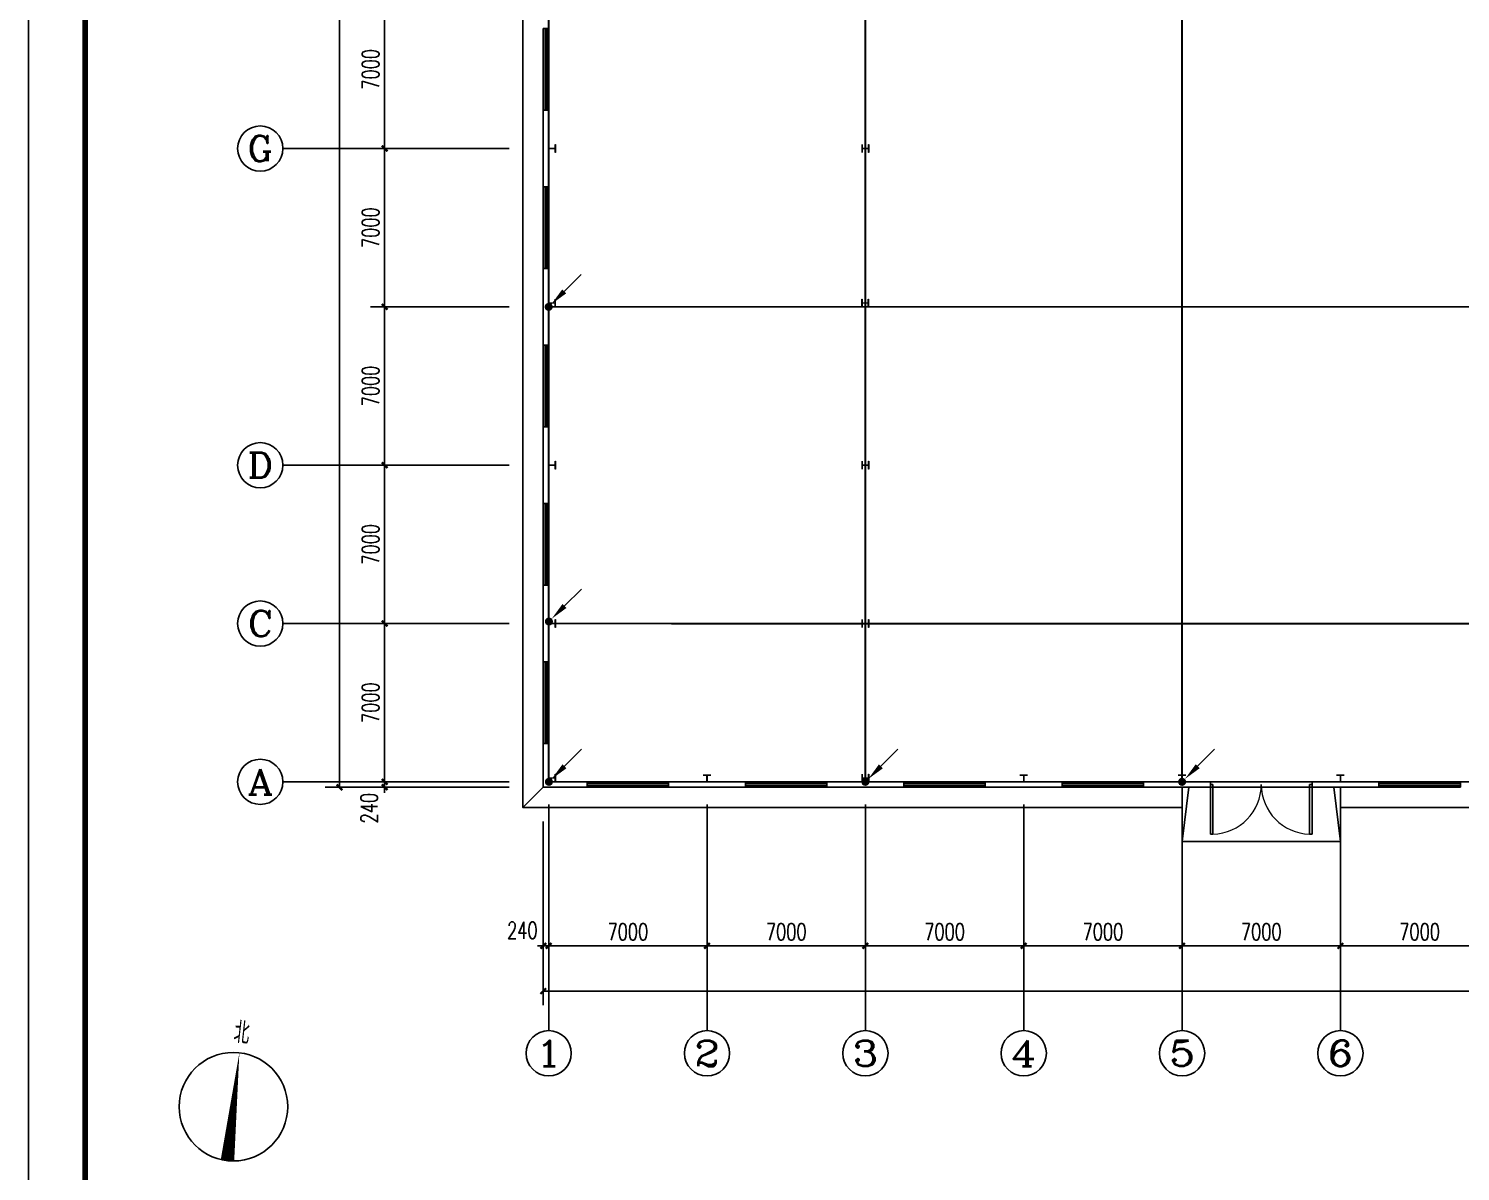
# Model space of a CAD drawing. Extents: x -496980 to 486425, y -292187 to -29437.
# Drawn here: x 177129 to 240417, y -266666 to -216144 of the extents above; entities that cross this region are included whole.
import ezdxf
from ezdxf.enums import TextEntityAlignment as Align

# ---------------------------------------------------------------- set-up
doc = ezdxf.new("R2010")
doc.units = 0
doc.header["$LTSCALE"] = 1000
doc.header["$MEASUREMENT"] = 0
for name, color, linetype in [('AXIS', 3, 'Continuous'), ('AXIS_TEXT', 7, 'Continuous'), ('DIM_SYMB', 3, 'Continuous'), ('LWIRE', 4, 'Continuous'), ('PUB_TEXT', 7, 'Continuous'), ('PUB_TITLE', 4, 'Continuous'), ('STAIR', 2, 'Continuous'), ('WALL', 9, 'Continuous'), ('WINDOW', 4, 'Continuous'), ('WIRE-接地', 4, 'Continuous')]:
    doc.layers.add(name, color=color, linetype=linetype)
doc.layers.add('STXT_XG_THIN', color=2, linetype='Continuous', lineweight=0)
doc.styles.add('_TCH_AXIS', font='COMPLEX', dxfattribs={"bigfont": 'GBCBIG'})
doc.styles.add('_TCH_DIM', font='SIMPLEX', dxfattribs={"bigfont": 'GBCBIG'})
doc.styles.add('_TCH_DIM_T3', font='SIMPLEX', dxfattribs={"width": 0.705882, "bigfont": 'GBCBIG'})
doc.styles.add('COMPLEX', font='COMPLEX')
doc.styles.get("Standard").update_dxf_attribs({"font": 'gbenor.shx', "bigfont": 'gbcbig.shx'})
doc.styles.add('TG_LINETYPE', font='SIMPLEX', dxfattribs={"width": 0.8, "height": 3, "bigfont": 'HZTXT'})
doc.linetypes.add('TG_E', pattern='A,2,-0.4,["E",TG_LINETYPE,S=0.1,R=0,X=-0.28,Y=-0.15],0', length=2.4)
doc.dimstyles.new('_TCH_ARCH&&250', dxfattribs={"dimtxt": 743.75, "dimasz": 250, "dimexe": 625, "dimexo": 750, "dimgap": 250, "dimtad": 1, "dimdec": 0, "dimzin": 0, "dimdsep": 46, "dimtxsty": '_TCH_DIM_T3', "dimblk": 'ARCHTICK', "dimcen": 0.09, "dimclrt": 7, "dimazin": 2, "dimtfac": 1, "dimtdec": 0, "dimtix": 1, "dimtmove": 2, "dimatfit": 3, "dimfxl": 0, "dimtolj": 1, "dimtzin": 0, "dimarcsym": 0})

# ---------------------------------------------------------------- blocks, each defined once
blk = doc.blocks.new('$TelecSys$00000078')
for p, q in [((1.15, 1.15), (0.55, 0.55)), ((0.104, 0.104), (0.104, 0.104)), ((-0.104, -0.104), (-0.104, -0.104))]:
    blk.add_line(p, q)
at = {"const_width": 0.142}
blk.add_lwpolyline([(-0.071, 0, 1), (0.071, 0, 1)], format="xyb", close=True, dxfattribs=at)
blk.add_solid([(0.62, 0.48), (0.48, 0.62), (0.1, 0.1)])
at = {"width": 0.8, "flags": 9}
blk.add_attdef('A', (0, 0), '', height=0.00002, dxfattribs=at)
blk = doc.blocks.new('_ArchTick')
at = {"color": 0, "linetype": 'ByBlock', "const_width": 0.4}
blk.add_lwpolyline([(-0.5, -0.5), (0.5, 0.5)], dxfattribs=at)
blk = doc.blocks.new('*D68')
at = {"layer": 'AXIS', "color": 0, "lineweight": -2}
for p, q in [((199877, -251194), (199877, -257319)), ((200117, -251194), (200117, -257319)), ((199877, -256694), (199627, -256694)), ((199877, -256694), (200117, -256694)), ((200117, -256694), (200367, -256694))]:
    blk.add_line(p, q, dxfattribs=at)
at = {"layer": 'Defpoints', "color": 0}
for p in [(199877, -250444), (200117, -250444), (200117, -256694)]:
    blk.add_point(p, dxfattribs=at)
at = {"layer": 'AXIS', "color": 0, "lineweight": -2, "xscale": 250, "yscale": 250, "zscale": 250}
blk.add_blockref('_ArchTick', (199877, -256694), dxfattribs=at)
at = {"layer": 'AXIS', "color": 0, "lineweight": -2, "xscale": 250, "yscale": 250, "zscale": 250, "rotation": 180}
blk.add_blockref('_ArchTick', (200117, -256694), dxfattribs=at)
at = {"layer": 'AXIS', "color": 7, "insert": (198952, -256007), "char_height": 743.8, "attachment_point": 5, "style": '_TCH_DIM_T3'}
blk.add_mtext('\\A1;240', dxfattribs=at)
blk = doc.blocks.new('*D69')
at = {"layer": 'AXIS', "color": 0, "lineweight": -2}
for p, q in [((200117, -251194), (200117, -257319)), ((207117, -251194), (207117, -257319)), ((200117, -256694), (207117, -256694))]:
    blk.add_line(p, q, dxfattribs=at)
at = {"layer": 'Defpoints', "color": 0}
for p in [(200117, -250444), (207117, -250444), (207117, -256694)]:
    blk.add_point(p, dxfattribs=at)
at = {"layer": 'AXIS', "color": 0, "lineweight": -2, "xscale": 250, "yscale": 250, "zscale": 250, "rotation": 180}
blk.add_blockref('_ArchTick', (200117, -256694), dxfattribs=at)
at = {"layer": 'AXIS', "color": 0, "lineweight": -2, "xscale": 250, "yscale": 250, "zscale": 250}
blk.add_blockref('_ArchTick', (207117, -256694), dxfattribs=at)
at = {"layer": 'AXIS', "color": 7, "insert": (203617, -256072), "char_height": 743.8, "attachment_point": 5, "style": '_TCH_DIM_T3'}
blk.add_mtext('\\A1;7000', dxfattribs=at)
blk = doc.blocks.new('*D70')
at = {"layer": 'AXIS', "color": 0, "lineweight": -2}
for p, q in [((207117, -251194), (207117, -257319)), ((214117, -251194), (214117, -257319)), ((207117, -256694), (214117, -256694))]:
    blk.add_line(p, q, dxfattribs=at)
at = {"layer": 'Defpoints', "color": 0}
for p in [(207117, -250444), (214117, -250444), (214117, -256694)]:
    blk.add_point(p, dxfattribs=at)
at = {"layer": 'AXIS', "color": 0, "lineweight": -2, "xscale": 250, "yscale": 250, "zscale": 250, "rotation": 180}
blk.add_blockref('_ArchTick', (207117, -256694), dxfattribs=at)
at = {"layer": 'AXIS', "color": 0, "lineweight": -2, "xscale": 250, "yscale": 250, "zscale": 250}
blk.add_blockref('_ArchTick', (214117, -256694), dxfattribs=at)
at = {"layer": 'AXIS', "color": 7, "insert": (210617, -256072), "char_height": 743.8, "attachment_point": 5, "style": '_TCH_DIM_T3'}
blk.add_mtext('\\A1;7000', dxfattribs=at)
blk = doc.blocks.new('*D71')
at = {"layer": 'AXIS', "color": 0, "lineweight": -2}
for p, q in [((214117, -251194), (214117, -257319)), ((221117, -251194), (221117, -257319)), ((214117, -256694), (221117, -256694))]:
    blk.add_line(p, q, dxfattribs=at)
at = {"layer": 'Defpoints', "color": 0}
for p in [(214117, -250444), (221117, -250444), (221117, -256694)]:
    blk.add_point(p, dxfattribs=at)
at = {"layer": 'AXIS', "color": 0, "lineweight": -2, "xscale": 250, "yscale": 250, "zscale": 250, "rotation": 180}
blk.add_blockref('_ArchTick', (214117, -256694), dxfattribs=at)
at = {"layer": 'AXIS', "color": 0, "lineweight": -2, "xscale": 250, "yscale": 250, "zscale": 250}
blk.add_blockref('_ArchTick', (221117, -256694), dxfattribs=at)
at = {"layer": 'AXIS', "color": 7, "insert": (217617, -256072), "char_height": 743.8, "attachment_point": 5, "style": '_TCH_DIM_T3'}
blk.add_mtext('\\A1;7000', dxfattribs=at)
blk = doc.blocks.new('*D72')
at = {"layer": 'AXIS', "color": 0, "lineweight": -2}
for p, q in [((221117, -251194), (221117, -257319)), ((228117, -251194), (228117, -257319)), ((221117, -256694), (228117, -256694))]:
    blk.add_line(p, q, dxfattribs=at)
at = {"layer": 'Defpoints', "color": 0}
for p in [(221117, -250444), (228117, -250444), (228117, -256694)]:
    blk.add_point(p, dxfattribs=at)
at = {"layer": 'AXIS', "color": 0, "lineweight": -2, "xscale": 250, "yscale": 250, "zscale": 250, "rotation": 180}
blk.add_blockref('_ArchTick', (221117, -256694), dxfattribs=at)
at = {"layer": 'AXIS', "color": 0, "lineweight": -2, "xscale": 250, "yscale": 250, "zscale": 250}
blk.add_blockref('_ArchTick', (228117, -256694), dxfattribs=at)
at = {"layer": 'AXIS', "color": 7, "insert": (224617, -256072), "char_height": 743.8, "attachment_point": 5, "style": '_TCH_DIM_T3'}
blk.add_mtext('\\A1;7000', dxfattribs=at)
blk = doc.blocks.new('*D73')
at = {"layer": 'AXIS', "color": 0, "lineweight": -2}
for p, q in [((228117, -251194), (228117, -257319)), ((235117, -251194), (235117, -257319)), ((228117, -256694), (235117, -256694))]:
    blk.add_line(p, q, dxfattribs=at)
at = {"layer": 'Defpoints', "color": 0}
for p in [(228117, -250444), (235117, -250444), (235117, -256694)]:
    blk.add_point(p, dxfattribs=at)
at = {"layer": 'AXIS', "color": 0, "lineweight": -2, "xscale": 250, "yscale": 250, "zscale": 250, "rotation": 180}
blk.add_blockref('_ArchTick', (228117, -256694), dxfattribs=at)
at = {"layer": 'AXIS', "color": 0, "lineweight": -2, "xscale": 250, "yscale": 250, "zscale": 250}
blk.add_blockref('_ArchTick', (235117, -256694), dxfattribs=at)
at = {"layer": 'AXIS', "color": 7, "insert": (231617, -256072), "char_height": 743.8, "attachment_point": 5, "style": '_TCH_DIM_T3'}
blk.add_mtext('\\A1;7000', dxfattribs=at)
blk = doc.blocks.new('*D74')
at = {"layer": 'AXIS', "color": 0, "lineweight": -2}
for p, q in [((235117, -251194), (235117, -257319)), ((242117, -251194), (242117, -257319)), ((235117, -256694), (242117, -256694))]:
    blk.add_line(p, q, dxfattribs=at)
at = {"layer": 'Defpoints', "color": 0}
for p in [(235117, -250444), (242117, -250444), (242117, -256694)]:
    blk.add_point(p, dxfattribs=at)
at = {"layer": 'AXIS', "color": 0, "lineweight": -2, "xscale": 250, "yscale": 250, "zscale": 250, "rotation": 180}
blk.add_blockref('_ArchTick', (235117, -256694), dxfattribs=at)
at = {"layer": 'AXIS', "color": 0, "lineweight": -2, "xscale": 250, "yscale": 250, "zscale": 250}
blk.add_blockref('_ArchTick', (242117, -256694), dxfattribs=at)
at = {"layer": 'AXIS', "color": 7, "insert": (238617, -256072), "char_height": 743.8, "attachment_point": 5, "style": '_TCH_DIM_T3'}
blk.add_mtext('\\A1;7000', dxfattribs=at)
blk = doc.blocks.new('*D86')
at = {"layer": 'AXIS', "color": 0, "lineweight": -2}
for p, q in [((199877, -251194), (199877, -259319)), ((305857, -251194), (305857, -259319)), ((199877, -258694), (305857, -258694))]:
    blk.add_line(p, q, dxfattribs=at)
at = {"layer": 'Defpoints', "color": 0}
for p in [(199877, -250444), (305857, -250444), (305857, -258694)]:
    blk.add_point(p, dxfattribs=at)
at = {"layer": 'AXIS', "color": 0, "lineweight": -2, "xscale": 250, "yscale": 250, "zscale": 250, "rotation": 180}
blk.add_blockref('_ArchTick', (199877, -258694), dxfattribs=at)
at = {"layer": 'AXIS', "color": 0, "lineweight": -2, "xscale": 250, "yscale": 250, "zscale": 250}
blk.add_blockref('_ArchTick', (305857, -258694), dxfattribs=at)
at = {"layer": 'AXIS', "color": 7, "insert": (252867, -258072), "char_height": 743.8, "attachment_point": 5, "style": '_TCH_DIM_T3'}
blk.add_mtext('\\A1;105980', dxfattribs=at)
blk = doc.blocks.new('*D117')
at = {"layer": 'AXIS', "color": 0, "lineweight": -2}
for p, q in [((192867, -249444), (192867, -249194)), ((198367, -249444), (192242, -249444)), ((198367, -249684), (192242, -249684)), ((192867, -249684), (192867, -249444)), ((192867, -249684), (192867, -249934))]:
    blk.add_line(p, q, dxfattribs=at)
at = {"layer": 'Defpoints', "color": 0}
for p in [(192867, -249444), (199117, -249444), (199117, -249684)]:
    blk.add_point(p, dxfattribs=at)
at = {"layer": 'AXIS', "color": 0, "lineweight": -2, "xscale": 250, "yscale": 250, "zscale": 250}
for p, rotation in [((192867, -249444), 270), ((192867, -249684), 90)]:
    blk.add_blockref('_ArchTick', p, dxfattribs=dict(at, rotation=rotation))
at = {"layer": 'AXIS', "color": 7, "insert": (192180, -250609), "char_height": 743.8, "attachment_point": 5, "rotation": 90, "style": '_TCH_DIM_T3'}
blk.add_mtext('\\A1;240', dxfattribs=at)
blk = doc.blocks.new('*D118')
at = {"layer": 'AXIS', "color": 0, "lineweight": -2}
for p, q in [((198367, -242444), (192242, -242444)), ((192867, -249444), (192867, -242444)), ((198367, -249444), (192242, -249444))]:
    blk.add_line(p, q, dxfattribs=at)
at = {"layer": 'Defpoints', "color": 0}
for p in [(192867, -242444), (199117, -242444), (199117, -249444)]:
    blk.add_point(p, dxfattribs=at)
at = {"layer": 'AXIS', "color": 0, "lineweight": -2, "xscale": 250, "yscale": 250, "zscale": 250}
for p, rotation in [((192867, -242444), 90), ((192867, -249444), 270)]:
    blk.add_blockref('_ArchTick', p, dxfattribs=dict(at, rotation=rotation))
at = {"layer": 'AXIS', "color": 7, "insert": (192245, -245944), "char_height": 743.8, "attachment_point": 5, "rotation": 90, "style": '_TCH_DIM_T3'}
blk.add_mtext('\\A1;7000', dxfattribs=at)
blk = doc.blocks.new('*D119')
at = {"layer": 'AXIS', "color": 0, "lineweight": -2}
for p, q in [((198367, -235444), (192242, -235444)), ((192867, -242444), (192867, -235444)), ((198367, -242444), (192242, -242444))]:
    blk.add_line(p, q, dxfattribs=at)
at = {"layer": 'Defpoints', "color": 0}
for p in [(192867, -235444), (199117, -235444), (199117, -242444)]:
    blk.add_point(p, dxfattribs=at)
at = {"layer": 'AXIS', "color": 0, "lineweight": -2, "xscale": 250, "yscale": 250, "zscale": 250}
for p, rotation in [((192867, -235444), 90), ((192867, -242444), 270)]:
    blk.add_blockref('_ArchTick', p, dxfattribs=dict(at, rotation=rotation))
at = {"layer": 'AXIS', "color": 7, "insert": (192245, -238944), "char_height": 743.8, "attachment_point": 5, "rotation": 90, "style": '_TCH_DIM_T3'}
blk.add_mtext('\\A1;7000', dxfattribs=at)
blk = doc.blocks.new('*D120')
at = {"layer": 'AXIS', "color": 0, "lineweight": -2}
for p, q in [((198367, -228444), (192242, -228444)), ((192867, -235444), (192867, -228444)), ((198367, -235444), (192242, -235444))]:
    blk.add_line(p, q, dxfattribs=at)
at = {"layer": 'Defpoints', "color": 0}
for p in [(192867, -228444), (199117, -228444), (199117, -235444)]:
    blk.add_point(p, dxfattribs=at)
at = {"layer": 'AXIS', "color": 0, "lineweight": -2, "xscale": 250, "yscale": 250, "zscale": 250}
for p, rotation in [((192867, -228444), 90), ((192867, -235444), 270)]:
    blk.add_blockref('_ArchTick', p, dxfattribs=dict(at, rotation=rotation))
at = {"layer": 'AXIS', "color": 7, "insert": (192245, -231944), "char_height": 743.8, "attachment_point": 5, "rotation": 90, "style": '_TCH_DIM_T3'}
blk.add_mtext('\\A1;7000', dxfattribs=at)
blk = doc.blocks.new('*D121')
at = {"layer": 'AXIS', "color": 0, "lineweight": -2}
for p, q in [((198367, -221444), (192242, -221444)), ((192867, -228444), (192867, -221444)), ((198367, -228444), (192242, -228444))]:
    blk.add_line(p, q, dxfattribs=at)
at = {"layer": 'Defpoints', "color": 0}
for p in [(192867, -221444), (199117, -221444), (199117, -228444)]:
    blk.add_point(p, dxfattribs=at)
at = {"layer": 'AXIS', "color": 0, "lineweight": -2, "xscale": 250, "yscale": 250, "zscale": 250}
for p, rotation in [((192867, -221444), 90), ((192867, -228444), 270)]:
    blk.add_blockref('_ArchTick', p, dxfattribs=dict(at, rotation=rotation))
at = {"layer": 'AXIS', "color": 7, "insert": (192245, -224944), "char_height": 743.8, "attachment_point": 5, "rotation": 90, "style": '_TCH_DIM_T3'}
blk.add_mtext('\\A1;7000', dxfattribs=at)
blk = doc.blocks.new('*D122')
at = {"layer": 'AXIS', "color": 0, "lineweight": -2}
for p, q in [((198367, -214444), (192242, -214444)), ((192867, -221444), (192867, -214444)), ((198367, -221444), (192242, -221444))]:
    blk.add_line(p, q, dxfattribs=at)
at = {"layer": 'Defpoints', "color": 0}
for p in [(192867, -214444), (199117, -214444), (199117, -221444)]:
    blk.add_point(p, dxfattribs=at)
at = {"layer": 'AXIS', "color": 0, "lineweight": -2, "xscale": 250, "yscale": 250, "zscale": 250}
for p, rotation in [((192867, -214444), 90), ((192867, -221444), 270)]:
    blk.add_blockref('_ArchTick', p, dxfattribs=dict(at, rotation=rotation))
at = {"layer": 'AXIS', "color": 7, "insert": (192245, -217944), "char_height": 743.8, "attachment_point": 5, "rotation": 90, "style": '_TCH_DIM_T3'}
blk.add_mtext('\\A1;7000', dxfattribs=at)
blk = doc.blocks.new('*D146')
at = {"layer": 'AXIS', "color": 0, "lineweight": -2}
for p, q in [((198367, -67204), (190242, -67204)), ((190867, -249684), (190867, -67204)), ((198367, -249684), (190242, -249684))]:
    blk.add_line(p, q, dxfattribs=at)
at = {"layer": 'Defpoints', "color": 0}
for p in [(190867, -67204), (199117, -67204), (199117, -249684)]:
    blk.add_point(p, dxfattribs=at)
at = {"layer": 'AXIS', "color": 0, "lineweight": -2, "xscale": 250, "yscale": 250, "zscale": 250}
for p, rotation in [((190867, -67204), 90), ((190867, -249684), 270)]:
    blk.add_blockref('_ArchTick', p, dxfattribs=dict(at, rotation=rotation))
at = {"layer": 'AXIS', "color": 7, "insert": (190245, -158444), "char_height": 743.8, "attachment_point": 5, "rotation": 90, "style": '_TCH_DIM_T3'}
blk.add_mtext('\\A1;182480', dxfattribs=at)
blk = doc.blocks.new('$TCHSYS$WIN2D')
for p, q in [((-0.5, 0.5), (0.5, 0.5)), ((-0.5, 0.5), (-0.5, -0.5)), ((0.5, 0.5), (0.5, -0.5)), ((0.5, 0.167), (-0.5, 0.167)), ((0.5, -0.167), (-0.5, -0.167)), ((-0.5, -0.5), (0.5, -0.5))]:
    blk.add_line(p, q)
blk = doc.blocks.new('$DorLib2D$00000002')
for p, q in [((-0.5, 0), (-0.5, 0.4875)), ((-0.475, 0.4875), (-0.5, 0.4875)), ((-0.475, 0), (-0.475, 0.4875)), ((0.475, 0), (0.475, 0.4875)), ((0.475, 0.4875), (0.5, 0.4875)), ((0.5, 0), (0.5, 0.4875)), ((-0.5, 0), (-0.475, 0)), ((0.5, 0), (0.475, 0))]:
    blk.add_line(p, q)
at = {"lineweight": 13}
for centre, start, end in [((-0.4875, 0), 0, 88.53072), ((0.4875, 0), 91.46928, 180)]:
    blk.add_arc(centre, 0.4875, start, end, dxfattribs=at)
blk = doc.blocks.new('_AXISO')
blk.add_circle((0, 0), 0.5)
at = {"layer": 'AXIS_TEXT', "style": 'COMPLEX', "width": 1.041667}
blk.add_attdef('A', text='', height=0.56, dxfattribs=at).set_placement((-0.25, -0.28), (0.25, -0.28), align=Align.FIT)

msp = doc.modelspace()

# ---------------------------------------------------------------- linework, layer by layer
at = {"color": 2}
msp.add_line((198977.3, -250584.2), (199877.3, -249684.2), dxfattribs=at)
for points in [[(228117.3, -250584.2), (198977.3, -250584.2), (198977.3, -214444.2)], [(256117.3, -250584.2), (235117.3, -250584.2)]]:
    msp.add_lwpolyline(points, dxfattribs=at)
at = {"layer": 'AXIS'}
for p, q in [((198368.6, -221444.2), (188368.6, -221444.3)), ((198368.8, -235444.2), (188368.8, -235444.3)), ((198368.8, -242444.2), (188368.8, -242444.3)), ((198368.9, -249444.2), (188368.9, -249444.3)), ((200117.3, -250444.2), (200117.3, -260444.2)), ((207117.3, -250444.2), (207117.3, -260444.2)), ((214117.3, -250444.2), (214117.3, -260444.2)), ((221117.3, -250444.2), (221117.3, -260444.2)), ((228117.3, -250444.2), (228117.3, -260444.2)), ((235117.3, -250444.2), (235117.3, -260444.2))]:
    msp.add_line(p, q, dxfattribs=at)
at = {"layer": 'DIM_SYMB'}
msp.add_lwpolyline([(185917, -266192.2, 600, 0, 0), (186444.6, -261421.3, 0, 0, 0)], format="xyseb", dxfattribs=at)
msp.add_circle((186180.8, -263806.7), 2400, dxfattribs=at)
at = {"layer": 'PUB_TITLE'}
msp.add_lwpolyline([(177129, -29436.9), (177129, -292186.9), (325629, -292186.9), (325629, -29436.9)], close=True, dxfattribs=at)
at = {"layer": 'PUB_TITLE', "const_width": 250}
msp.add_lwpolyline([(179629, -35686.9), (179629, -289686.9), (323129, -289686.9), (323129, -35686.9)], close=True, dxfattribs=at)
at = {"layer": 'STAIR'}
for p, q in [((228117.3, -252084.2), (228117.3, -249684.2)), ((228117.3, -249684.2), (235117.3, -249684.2)), ((228417.3, -249684.2), (228117.3, -252084.2)), ((234817.3, -249684.2), (235117.3, -252084.2)), ((235117.3, -252084.2), (235117.3, -249684.2)), ((228117.3, -252084.2), (235117.3, -252084.2))]:
    msp.add_line(p, q, dxfattribs=at)
at = {"layer": 'STXT_XG_THIN', "color": 2}
for points in [[(200117.3, -221614.2), (200117.3, -221274.2), (200127.5, -221274.2), (200127.5, -221441.3), (200407.1, -221441.3), (200407.1, -221274.2), (200417.3, -221274.2), (200417.3, -221614.2), (200407.1, -221614.2), (200407.1, -221447.1), (200127.5, -221447.1), (200127.5, -221614.2), (200117.3, -221614.2)], [(213967.3, -221614.2), (213967.3, -221274.2), (213977.5, -221274.2), (213977.5, -221441.3), (214257.1, -221441.3), (214257.1, -221274.2), (214267.3, -221274.2), (214267.3, -221614.2), (214257.1, -221614.2), (214257.1, -221447.1), (213977.5, -221447.1), (213977.5, -221614.2), (213967.3, -221614.2)], [(200107.1, -228447.1), (200107.1, -228107.1), (200117.3, -228107.1), (200117.3, -228274.2), (200396.9, -228274.2), (200396.9, -228107.1), (200407.1, -228107.1), (200407.1, -228447.1), (200396.9, -228447.1), (200396.9, -228280), (200117.3, -228280), (200117.3, -228447.1), (200107.1, -228447.1)], [(213957.1, -228447.1), (213957.1, -228107.1), (213967.3, -228107.1), (213967.3, -228274.2), (214246.9, -228274.2), (214246.9, -228107.1), (214257.1, -228107.1), (214257.1, -228447.1), (214246.9, -228447.1), (214246.9, -228280), (213967.3, -228280), (213967.3, -228447.1), (213957.1, -228447.1)], [(200117.3, -235614.2), (200117.3, -235274.2), (200127.5, -235274.2), (200127.5, -235441.3), (200407.1, -235441.3), (200407.1, -235274.2), (200417.3, -235274.2), (200417.3, -235614.2), (200407.1, -235614.2), (200407.1, -235447.1), (200127.5, -235447.1), (200127.5, -235614.2), (200117.3, -235614.2)], [(213967.3, -235614.2), (213967.3, -235274.2), (213977.5, -235274.2), (213977.5, -235441.3), (214257.1, -235441.3), (214257.1, -235274.2), (214267.3, -235274.2), (214267.3, -235614.2), (214257.1, -235614.2), (214257.1, -235447.1), (213977.5, -235447.1), (213977.5, -235614.2), (213967.3, -235614.2)], [(200117.3, -242614.2), (200117.3, -242274.2), (200127.5, -242274.2), (200127.5, -242441.3), (200407.1, -242441.3), (200407.1, -242274.2), (200417.3, -242274.2), (200417.3, -242614.2), (200407.1, -242614.2), (200407.1, -242447.1), (200127.5, -242447.1), (200127.5, -242614.2), (200117.3, -242614.2)], [(213967.3, -242614.2), (213967.3, -242274.2), (213977.5, -242274.2), (213977.5, -242441.3), (214257.1, -242441.3), (214257.1, -242274.2), (214267.3, -242274.2), (214267.3, -242614.2), (214257.1, -242614.2), (214257.1, -242447.1), (213977.5, -242447.1), (213977.5, -242614.2), (213967.3, -242614.2)], [(200117.3, -249444.2), (200117.3, -249104.2), (200127.5, -249104.2), (200127.5, -249271.3), (200407.1, -249271.3), (200407.1, -249104.2), (200417.3, -249104.2), (200417.3, -249444.2), (200407.1, -249444.2), (200407.1, -249277.1), (200127.5, -249277.1), (200127.5, -249444.2), (200117.3, -249444.2)], [(206947.3, -249144.2), (207287.3, -249144.2), (207287.3, -249154.4), (207120.2, -249154.4), (207120.2, -249434), (207287.3, -249434), (207287.3, -249444.2), (206947.3, -249444.2), (206947.3, -249434), (207114.4, -249434), (207114.4, -249154.4), (206947.3, -249154.4), (206947.3, -249144.2)], [(213967.3, -249444.2), (213967.3, -249104.2), (213977.5, -249104.2), (213977.5, -249271.3), (214257.1, -249271.3), (214257.1, -249104.2), (214267.3, -249104.2), (214267.3, -249444.2), (214257.1, -249444.2), (214257.1, -249277.1), (213977.5, -249277.1), (213977.5, -249444.2), (213967.3, -249444.2)], [(220947.3, -249144.2), (221287.3, -249144.2), (221287.3, -249154.4), (221120.2, -249154.4), (221120.2, -249434), (221287.3, -249434), (221287.3, -249444.2), (220947.3, -249444.2), (220947.3, -249434), (221114.4, -249434), (221114.4, -249154.4), (220947.3, -249154.4), (220947.3, -249144.2)], [(227947.3, -249144.2), (228287.3, -249144.2), (228287.3, -249154.4), (228120.2, -249154.4), (228120.2, -249434), (228287.3, -249434), (228287.3, -249444.2), (227947.3, -249444.2), (227947.3, -249434), (228114.4, -249434), (228114.4, -249154.4), (227947.3, -249154.4), (227947.3, -249144.2)], [(234947.3, -249144.2), (235287.3, -249144.2), (235287.3, -249154.4), (235120.2, -249154.4), (235120.2, -249434), (235287.3, -249434), (235287.3, -249444.2), (234947.3, -249444.2), (234947.3, -249434), (235114.4, -249434), (235114.4, -249154.4), (234947.3, -249154.4), (234947.3, -249144.2)]]:
    msp.add_lwpolyline(points, dxfattribs=at)
at = {"layer": 'WALL', "color": 5}
for p, q in [((199877.3, -219744.2), (199877.3, -223144.2)), ((200117.3, -219744.2), (199877.3, -219744.2)), ((200117.3, -223144.2), (200117.3, -219744.2)), ((199877.3, -223144.2), (200117.3, -223144.2)), ((199877.3, -226744.2), (199877.3, -230144.2)), ((200117.3, -226744.2), (199877.3, -226744.2)), ((200117.3, -230144.2), (200117.3, -226744.2)), ((199877.3, -230144.2), (200117.3, -230144.2)), ((199877.3, -233744.2), (199877.3, -237144.2)), ((200117.3, -233744.2), (199877.3, -233744.2)), ((200117.3, -237144.2), (200117.3, -233744.2)), ((199877.3, -237144.2), (200117.3, -237144.2)), ((199877.3, -240744.2), (199877.3, -244144.2)), ((200117.3, -240744.2), (199877.3, -240744.2)), ((200117.3, -244144.2), (200117.3, -240744.2)), ((199877.3, -244144.2), (200117.3, -244144.2)), ((200117.3, -247744.2), (199877.3, -247744.2)), ((199877.3, -247744.2), (199877.3, -249684.2)), ((200117.3, -249444.2), (200117.3, -247744.2)), ((199877.3, -249684.2), (201817.3, -249684.2)), ((201817.3, -249444.2), (200117.3, -249444.2)), ((201817.3, -249684.2), (201817.3, -249444.2)), ((208817.3, -249444.2), (205417.3, -249444.2)), ((205417.3, -249444.2), (205417.3, -249684.2)), ((205417.3, -249684.2), (208817.3, -249684.2)), ((208817.3, -249684.2), (208817.3, -249444.2)), ((215817.3, -249444.2), (212417.3, -249444.2)), ((212417.3, -249444.2), (212417.3, -249684.2)), ((212417.3, -249684.2), (215817.3, -249684.2)), ((215817.3, -249684.2), (215817.3, -249444.2)), ((222817.3, -249444.2), (219417.3, -249444.2)), ((219417.3, -249444.2), (219417.3, -249684.2)), ((219417.3, -249684.2), (222817.3, -249684.2)), ((222817.3, -249684.2), (222817.3, -249444.2)), ((229367.3, -249444.2), (226417.3, -249444.2)), ((226417.3, -249444.2), (226417.3, -249684.2)), ((226417.3, -249684.2), (229367.3, -249684.2)), ((229367.3, -249684.2), (229367.3, -249444.2)), ((236817.3, -249444.2), (233867.3, -249444.2)), ((233867.3, -249444.2), (233867.3, -249684.2)), ((233867.3, -249684.2), (236817.3, -249684.2)), ((236817.3, -249684.2), (236817.3, -249444.2))]:
    msp.add_line(p, q, dxfattribs=at)
at = {"layer": 'WIRE-接地', "linetype": 'TG_E', "const_width": 87.5}
for points in [[(242117.3, -67444.2), (242117.3, -172664.2), (200117.3, -172664.2), (200117.3, -249444.2), (270117.3, -249444.2), (270117.3, -247444.2), (275117.3, -247444.2), (275117.3, -233425), (281117.3, -233425), (281117.3, -228444.2), (291117.3, -228444.2), (291117.3, -200444.2), (298117.3, -200444.2), (298117.3, -179444.2), (305617.2, -179444.2), (305617.2, -123438.4), (298117.3, -123438.4), (298117.3, -67444.2), (242117.3, -67444.2)], [(214117.3, -172684.2), (214117.3, -249444.2)], [(228117.3, -172684.2), (228117.3, -249444.2)], [(281117.3, -228444.2), (200107.1, -228444.2)], [(200117.3, -242444.2), (275117.3, -242447)]]:
    msp.add_lwpolyline(points, dxfattribs=at)

# ---------------------------------------------------------------- block references
at = {"layer": 'AXIS'}
ref = msp.add_blockref('_AXISO', (187368.6, -221444.3), dxfattribs=dict(at, xscale=2000, yscale=2000, zscale=2000))
ref.add_attrib('A', 'G', dxfattribs={"layer": 'AXIS_TEXT', "height": 1131.4, "style": '_TCH_AXIS', "width": 1.166667}).set_placement((186803, -222010), (187934.3, -222010), align=Align.FIT)
ref = msp.add_blockref('_AXISO', (187368.8, -235444.3), dxfattribs=dict(at, xscale=2000, yscale=2000, zscale=2000))
ref.add_attrib('A', 'D', dxfattribs={"layer": 'AXIS_TEXT', "height": 1131.4, "style": '_TCH_AXIS', "width": 1.235294}).set_placement((186803.1, -236010), (187934.4, -236010), align=Align.FIT)
ref = msp.add_blockref('_AXISO', (187368.8, -242444.3), dxfattribs=dict(at, xscale=2000, yscale=2000, zscale=2000))
ref.add_attrib('A', 'C', dxfattribs={"layer": 'AXIS_TEXT', "height": 1131.4, "style": '_TCH_AXIS', "width": 1.4}).set_placement((186803.1, -243010), (187934.5, -243010), align=Align.FIT)
ref = msp.add_blockref('_AXISO', (187368.9, -249444.3), dxfattribs=dict(at, xscale=2000, yscale=2000, zscale=2000))
ref.add_attrib('A', 'A', dxfattribs={"layer": 'AXIS_TEXT', "height": 1131.4, "style": '_TCH_AXIS', "width": 1.166667}).set_placement((186803.2, -250010), (187934.6, -250010), align=Align.FIT)
ref = msp.add_blockref('_AXISO', (200117.3, -261444.2), dxfattribs=dict(at, xscale=2000, yscale=2000, zscale=2000))
ref.add_attrib('A', '1', dxfattribs={"layer": 'AXIS_TEXT', "height": 1131.4, "style": '_TCH_AXIS', "width": 2.333333}).set_placement((199551.7, -262009.9), (200683, -262009.9), align=Align.FIT)
ref = msp.add_blockref('_AXISO', (207117.3, -261444.2), dxfattribs=dict(at, xscale=2000, yscale=2000, zscale=2000))
ref.add_attrib('A', '2', dxfattribs={"layer": 'AXIS_TEXT', "height": 1131.4, "style": '_TCH_AXIS', "width": 1.5}).set_placement((206551.7, -262009.9), (207683, -262009.9), align=Align.FIT)
ref = msp.add_blockref('_AXISO', (214117.3, -261444.2), dxfattribs=dict(at, xscale=2000, yscale=2000, zscale=2000))
ref.add_attrib('A', '3', dxfattribs={"layer": 'AXIS_TEXT', "height": 1131.4, "style": '_TCH_AXIS', "width": 1.5}).set_placement((213551.7, -262009.9), (214683, -262009.9), align=Align.FIT)
ref = msp.add_blockref('_AXISO', (221117.3, -261444.2), dxfattribs=dict(at, xscale=2000, yscale=2000, zscale=2000))
ref.add_attrib('A', '4', dxfattribs={"layer": 'AXIS_TEXT', "height": 1131.4, "style": '_TCH_AXIS', "width": 1.3125}).set_placement((220551.7, -262009.9), (221683, -262009.9), align=Align.FIT)
ref = msp.add_blockref('_AXISO', (228117.3, -261444.2), dxfattribs=dict(at, xscale=2000, yscale=2000, zscale=2000))
ref.add_attrib('A', '5', dxfattribs={"layer": 'AXIS_TEXT', "height": 1131.4, "style": '_TCH_AXIS', "width": 1.5}).set_placement((227551.7, -262009.9), (228683, -262009.9), align=Align.FIT)
ref = msp.add_blockref('_AXISO', (235117.3, -261444.2), dxfattribs=dict(at, xscale=2000, yscale=2000, zscale=2000))
ref.add_attrib('A', '6', dxfattribs={"layer": 'AXIS_TEXT', "height": 1131.4, "style": '_TCH_AXIS', "width": 1.5}).set_placement((234551.7, -262009.9), (235683, -262009.9), align=Align.FIT)
at = {"layer": 'LWIRE', "xscale": 1250, "yscale": 1250, "zscale": 1250}
for p in [(200117.3, -228447.1), (200127.5, -242357.7), (200127.5, -249444.2), (214117.3, -249444.2), (228117.3, -249444.2)]:
    msp.add_blockref('$TelecSys$00000078', p, dxfattribs=at)
at = {"layer": 'WINDOW', "xscale": 3600, "zscale": 3600, "rotation": 270}
for p, yscale in [((199997.3, -217944.2), 240), ((199997.3, -224944.2), 240), ((199997.3, -231944.2), 240), ((199997.3, -238944.2), -240), ((199997.3, -245944.2), -240)]:
    msp.add_blockref('$TCHSYS$WIN2D', p, dxfattribs=dict(at, yscale=yscale))
at = {"layer": 'WINDOW'}
for name, p, xscale, yscale, zscale in [('$TCHSYS$WIN2D', (203617.3, -249564.2), 3600, -240, 3600), ('$TCHSYS$WIN2D', (210617.3, -249564.2), 3600, -240, 3600), ('$TCHSYS$WIN2D', (217617.3, -249564.2), 3600, -240, 3600), ('$TCHSYS$WIN2D', (224617.3, -249564.2), 3600, -240, 3600), ('$DorLib2D$00000002', (231617.3, -249564.2), -4500, -4500, -4500), ('$TCHSYS$WIN2D', (238617.3, -249564.2), 3600, -240, 3600)]:
    msp.add_blockref(name, p, dxfattribs=dict(at, xscale=xscale, yscale=yscale, zscale=zscale))

# ---------------------------------------------------------------- texts
at = {"layer": 'PUB_TEXT', "style": '_TCH_DIM'}
msp.add_text('北', height=964.5, rotation=353.689678, dxfattribs=at).set_placement((186154.1, -260976.4))

# ---------------------------------------------------------------- dimensions: what is measured, and where the dimension line sits
at = {"layer": 'AXIS'}
for p1, p2, distance, picture, middle in [((199117.3, -249684.2), (199117.3, -67204.2), 8250, '*D146', (190245.5, -158444.2)), ((199117.3, -221444.2), (199117.3, -214444.2), 6250, '*D122', (192245.5, -217944.2)), ((199117.3, -228444.2), (199117.3, -221444.2), 6250, '*D121', (192245.5, -224944.2)), ((199117.3, -235444.2), (199117.3, -228444.2), 6250, '*D120', (192245.5, -231944.2)), ((199117.3, -242444.2), (199117.3, -235444.2), 6250, '*D119', (192245.5, -238944.2)), ((199117.3, -249444.2), (199117.3, -242444.2), 6250, '*D118', (192245.5, -245944.2)), ((199877.3, -250444.2), (305857.3, -250444.2), -8250, '*D86', (252867.3, -258072.3)), ((200117.3, -250444.2), (207117.3, -250444.2), -6250, '*D69', (203617.3, -256072.3)), ((207117.3, -250444.2), (214117.3, -250444.2), -6250, '*D70', (210617.3, -256072.3)), ((214117.3, -250444.2), (221117.3, -250444.2), -6250, '*D71', (217617.3, -256072.3)), ((221117.3, -250444.2), (228117.3, -250444.2), -6250, '*D72', (224617.3, -256072.3)), ((228117.3, -250444.2), (235117.3, -250444.2), -6250, '*D73', (231617.3, -256072.3)), ((235117.3, -250444.2), (242117.3, -250444.2), -6250, '*D74', (238617.3, -256072.3))]:
    dim = msp.add_aligned_dim(p1=p1, p2=p2, distance=distance, dimstyle='_TCH_ARCH&&250', dxfattribs=at)
    dim.commit()
    dim.dimension.update_dxf_attribs({"geometry": picture, "text_midpoint": middle})
for base, p1, p2, angle, picture, middle in [((192867.3, -249444.2), (199117.3, -249684.2), (199117.3, -249444.2), 90, '*D117', (192179.8, -250609.2)), ((200117.3, -256694.2), (199877.3, -250444.2), (200117.3, -250444.2), 0, '*D68', (198952.3, -256006.7))]:
    dim = msp.add_linear_dim(base=base, p1=p1, p2=p2, angle=angle, dimstyle='_TCH_ARCH&&250', dxfattribs=at)
    dim.commit()
    dim.dimension.update_dxf_attribs({"geometry": picture, "text_midpoint": middle, "dimtype": 129})

doc.saveas('drawing.dxf')
